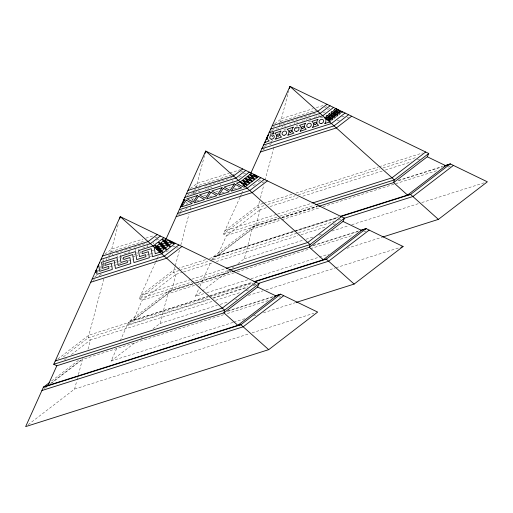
<?xml version="1.0" encoding="UTF-8"?>
<svg xmlns="http://www.w3.org/2000/svg" width="513" height="513" viewBox="0 0 513 513"><rect width="100%" height="100%" fill="white"/><g stroke="black" fill="none" stroke-linecap="round" stroke-linejoin="round"><path stroke-width="0.38" stroke-dasharray="2.56 1.92" d="M273.365 132.065L272.884 133.829M273.108 135.932L271.909 136.849A4.873 0.603 -68.4 0 0 272.397 135.81M276.738 128.455L276.719 128.609A4.873 0.603 -68.4 0 1 276.526 129.423M194.171 193.747L194.491 192.228M278.206 128.936L278.303 128.532M28.196 424.668L74.603 389.04L76.815 380.684M77.014 379.921L77.617 377.645M78.425 374.605L82.452 359.414L223.495 314.751M103.748 278.989L88.159 337.862L61.874 358.036M109.744 252.62L110.988 251.665L118.426 223.572M88.031 349.173L90.474 339.939L212.555 301.285M153.054 328.82L160.043 323.453L168.604 291.127L193.003 283.407M175.132 266.504L173.599 272.275L139.183 298.694L142.268 300.188L193.388 283.997M175.331 265.734L179.409 250.338M180.839 244.951L188.989 214.171M190.214 209.548L190.823 207.239M192.548 200.724L193.311 197.864M195.825 188.348L204.687 154.907M237.949 263.656L244.303 258.776L252.864 226.451L278.79 218.243M259.591 201.058L257.859 207.598L223.437 234.018L226.522 235.512L318.079 206.515M260.405 197.98L263.868 184.892M265.093 180.275L274.064 146.417M279.348 126.454L279.886 124.428L277.975 125.897M279.444 122.357L280.688 121.401L288.736 91M273.269 133.938L273.801 132.559M97.489 271.409L98.041 269.921M98.387 270.191L97.566 272.429L98.804 271.473M102.991 261.29L103.536 259.796L101.67 261.226M100.869 268.28L101.42 266.786M100.67 270.043L101.221 268.549M102.587 264.817L103.408 262.573M102.933 265.086L103.761 262.842M102.735 266.85L103.555 264.605M106.172 259.918L106.717 258.424M108.73 259.027L109.275 257.532M272.198 133.938L272.685 132.841M273.782 133.348L273.429 134.105M232.998 322.427L111.097 361.03L117.272 347.314M120.202 340.818L128.834 321.657L168.604 291.127L192.991 283.753M155.445 262.605L139.183 298.694L229.202 270.191M155.772 261.88L156.754 259.687M157.087 258.962L158.402 256.045M203.732 293.699L195.35 296.354L199.583 286.972M199.903 286.248L210.965 261.707M211.612 260.264L213.094 256.981L252.864 226.451L278.777 218.596M240.026 197.204L223.437 234.018L279.13 216.383M240.36 196.473L241.341 194.286M241.668 193.555L242.982 190.637M186.424 198.787L186.578 198.467M193.209 193.914L193.895 192.49M195.338 193.234L196.133 191.727L198.339 192.413M205.54 190.131L206.271 188.746M207.63 189.412L208.47 187.816L209.945 188.277M220.083 185.296L220.814 183.911M232.318 181.596L233.011 180.281M270.204 134.752L270.883 133.97M277.655 129.026L278.078 128.288M104.966 254.14L111.699 248.972L142.838 239.109M190.413 188.547L197.146 183.385L229.042 173.285M274.667 123.877L281.4 118.708L313.302 108.609M195.184 187.033L196.428 186.078L232.126 174.773M273.23 127.128L274.474 126.172M108.461 256.013L110.18 254.692L112.321 254.018L113.463 256.038M187.367 195.447L189.906 193.497M193.722 190.573L195.626 189.105M271.621 130.77L274.166 128.821M190.721 194.485L191.753 193.69M192.17 193.369L193.722 192.183M99.83 267.472L101.074 266.516M103.357 266.369L104.601 265.42M185.975 202.956L187.008 202.16M190.945 199.14L191.984 198.345M186.116 204.456L188.604 202.545M191.708 200.16L192.952 199.211M94.7 277.039L97.226 275.103M180.146 211.452L182.673 209.516M264.4 146.776L266.927 144.839M270.717 141.928L274.513 139.017M93.142 280.387L94.366 279.444M99.259 275.686L101.709 273.807M178.588 214.793L180.422 213.389M185.315 209.631L187.155 208.22M262.842 150.123L264.676 148.712M269.575 144.955L271.409 143.544M57.757 359.049L88.871 335.169L208.656 297.239M64.439 359.927L66.344 358.459M71.429 354.56L90.474 339.939L88.159 337.862L210.221 299.207M51.595 380.947L79.374 359.626M50.46 383.532L83.061 358.51M44.445 388.585L46.343 387.123M51.409 383.237L82.452 359.414M212.247 259.777L252.152 229.151L281.124 219.974M111.097 361.03L135.887 341.998M140.972 338.093L142.248 337.118M195.35 296.354L201.712 291.474M202.346 290.986L229.048 270.492M232.222 268.049L234.133 266.587M316.335 107.647L324.691 104.998M280.688 121.401L315.623 110.34M324.742 107.454L327.018 106.73M280.637 124.191L282.15 123.716M282.907 123.473L316.149 112.95M327.48 109.359L331.257 108.166M322.882 112.668L325.749 111.757M294.751 128.975L297.04 128.25M297.803 128.013L300.092 127.288M341.722 116.881L345.525 115.675M337.214 120.773L339.491 120.055M347.089 117.65L348.609 117.169M229.805 173.041L240.437 169.675M232.889 174.535L234.403 174.054M240.482 172.131L242.758 171.406M197.896 188.386L201.673 187.194M204.693 186.238L231.889 177.626M243.226 174.035L247.003 172.843M238.885 177.261L242.559 176.1M203.629 195.825L206.681 194.863M215.832 191.965L218.121 191.24M228.798 187.854L230.324 187.373M196.703 200.795L199.743 199.833M209.618 196.71L212.658 195.748M221.77 192.862L224.809 191.894M233.922 189.008L238.481 187.566M258.225 181.313L261.264 180.352M252.954 185.45L255.993 184.488M262.072 182.564L264.349 181.846M145.878 238.147L154.233 235.505M110.988 251.665L145.217 240.821M155.054 237.711L157.324 236.993M263.15 203.456L258.571 204.905L224.918 230.735L276.802 214.306M263.913 203.212L292.141 194.273M295.956 193.068L378.363 166.975M379.126 166.731L422.616 152.957M263.964 205.668L257.859 207.598L260.174 209.676L267.042 207.502M267.773 204.456L295.238 195.761M298.29 194.793L379.921 168.944M382.974 167.982L416.543 157.35M116.137 252.806L130.834 248.157L131.976 250.171M133.919 247.176L147.141 242.989M156.228 240.116L160.024 238.911M270.094 206.534L298.329 197.595M302.907 196.146L382.256 171.021M385.308 170.053L411.246 161.839M417.351 159.909L419.64 159.184M124.037 254.006L129.526 252.274L128.93 251.223M142.55 248.145L148.039 246.407L147.443 245.361M115.399 260.444L117.535 259.77M133.912 254.583L136.048 253.909M111.917 263.4L113.386 262.932M114.117 262.701L119.997 260.841M132.63 256.84L137.773 255.211M151.143 250.979L154.086 250.049M109.654 266.895L115.553 265.022M116.291 264.791L118.503 264.092M119.24 263.855L120.715 263.387M128.109 261.046L132.655 259.61M147.045 255.051L149.321 254.333M150.078 254.095L153.862 252.896M172.798 246.894L175.831 245.939M277.565 214.068L311.898 203.193M150.046 256.571L151.559 256.09M165.994 251.517L169.79 250.318M176.626 248.151L178.146 247.67M279.893 216.14L314.225 205.271M281.836 217.281L316.912 206.175M398.492 180.339L443.476 166.097M281.823 217.627L316.899 206.521M398.498 180.685L441.962 166.917M281.887 219.731L320.003 207.662M323.055 206.694L438.179 170.245M448.086 167.103L450.376 166.379M293.911 231.049L213.094 256.981L295.437 230.908M294.674 230.805L338.901 216.8M296.2 230.67L338.894 217.146M205.598 259.674L174.311 269.582L140.658 295.411L191.016 279.47M209.413 258.469L294.103 231.652M294.866 231.408L337.592 217.878M178.941 270.582L173.599 272.275L175.921 274.352L182.788 272.179M179.704 270.345L209.458 260.918M213.139 259.783L333.809 221.545M338.388 220.096L341.44 219.128M183.551 271.935L212.542 262.759M216.358 261.547L297.995 235.698M301.048 234.73L326.23 226.759M333.097 224.585L336.15 223.617M244.303 258.776L302.971 240.199M306.017 239.238L312.872 237.064M318.971 235.134L322.78 233.928M331.924 231.036L348.686 225.726M351.732 224.758L418.781 203.533M421.827 202.564L485.067 182.538M191.779 279.226L225.354 268.594M193.767 283.163L231.126 271.332M313.475 245.259L359.985 230.529M196.043 282.785L231.119 271.678M312.718 245.842L358.472 231.357M196.441 283.035L231.536 271.916M194.574 285.375L167.892 293.821L127.352 324.941L209.695 298.867M197.627 284.407L234.223 272.82M237.269 271.858L309.698 248.92M310.461 248.677L353.156 235.159M363.832 231.78L366.115 231.055M206.777 292.737L247.92 279.707M250.972 278.739L328.686 254.134M346.968 248.343L382.018 237.243M208.894 295.963L128.834 321.657L207.367 296.79M209.65 295.725L252.358 282.201M210.413 295.828L253.114 282.304M209.419 296.995L252.915 283.221M212.741 297.906L247.811 286.799M253.916 284.869L256.199 284.144M213.273 298.245L246.843 287.613M252.947 285.683L256.763 284.471M215.607 300.317L240.783 292.346M246.125 290.653L249.177 289.685M160.043 323.453L217.191 305.357M220.237 304.395L228.618 301.74M235.473 299.573L237 299.085M248.427 295.469L262.9 290.884M265.952 289.922L335.284 267.966M336.047 267.722L400.807 247.215M228.029 310.846L273.775 296.36M227.272 311.429L273.788 296.7M227.304 313.539L268.472 300.503M279.149 297.123L280.675 296.642M233.761 322.19L245.188 318.567M253.569 315.912L258.142 314.469M263.477 312.776L295.475 302.644M74.603 389.04L249.074 333.796M252.127 332.828L313.841 313.289M210.529 187.162L212.004 187.623M198.114 191.048L200.217 191.708M153.143 242.572L153.855 243.829M138.606 249.029L139.671 250.908M140.023 251.537L141.094 253.422M134.63 248.433L137.471 253.454M120.087 254.89L121.158 256.769M121.51 257.398L122.581 259.283M116.829 255.551L118.958 259.321M286.145 128.68A2.437 1.719 -4.4 0 1 283.881 129.398M281.836 127.513A2.437 1.719 -4.4 0 1 282.798 126.345M283.971 125.974A2.437 1.719 -4.4 0 1 285.76 126.275M314.148 117.406A1.218 0.859 -4.4 0 1 315.585 117.099M322.715 117.285A2.437 1.719 -4.4 0 1 319.753 117.362M318.855 116.239A2.437 1.719 -4.4 0 1 319.368 114.95M298.027 125.101A2.437 1.719 -4.4 0 1 296.225 125.486M294.18 123.607A2.437 1.719 -4.4 0 1 295.142 122.44M296.315 122.068A2.437 1.719 -4.4 0 1 298.104 122.363M310.827 120.863A2.437 1.719 -4.4 0 1 308.563 121.581M306.524 119.696A2.437 1.719 -4.4 0 1 307.479 118.529M308.653 118.163A2.437 1.719 -4.4 0 1 310.884 118.766M302.035 121.151A1.218 0.859 -4.4 0 1 303.241 121.01M289.691 125.057A1.218 0.859 -4.4 0 1 290.595 124.864M316.438 116.528A4.873 3.444 -4.4 0 1 316.457 115.624M304.094 120.433A4.873 3.444 -4.4 0 1 304.119 119.535M271.557 133.239A4.873 0.603 -68.4 0 1 271.249 134.252M269.973 134.451A4.873 0.603 -68.4 0 1 270.46 133.412M273.737 132.341A4.873 0.603 -68.4 0 1 273.339 133.476M271.973 133.694A4.873 0.603 -68.4 0 1 272.461 132.546M175.921 274.352L171.637 290.512L133.399 319.868L142.268 300.188L175.921 274.352M260.174 209.676L255.897 225.842L217.653 255.192L226.522 235.512L260.174 209.676"/><path stroke-width="0.77" d="M180.704 206.547L180.39 207.246M119.651 218.955L120.26 216.646L259.046 283.747L257.571 287.03L223.918 312.859L56.821 365.775L53.737 364.281L120.26 216.646L224.63 310.166L223.918 312.859L237.833 325.332L240.866 324.716L280.637 294.186L317.65 312.077L268.697 349.654L25.65 426.617L43.387 387.244L49.703 382.403M205.091 153.368L205.707 151.059L344.492 218.16L343.017 221.443L309.358 247.272L232.299 271.678M289.351 88.691L289.96 86.383L428.753 153.483L427.271 156.766L393.618 182.596L318.842 206.277M266.805 138.914L266.997 138.343M95.277 272.576L96.098 270.332M267.228 137.753L267.472 137.176M268.697 349.654L240.866 324.716L43.387 387.244L47.953 385.455L56.821 365.775M165.956 239.276L205.707 151.059L310.076 244.579L309.358 247.272L323.273 259.745L326.306 259.129L366.083 228.599L403.09 246.49L354.143 284.067L296.238 302.401M250.87 173.144L289.96 86.383L394.33 179.903L393.618 182.596L407.534 195.068L410.567 194.453L450.337 163.923L487.35 181.814L438.397 219.391L382.781 237.006M182.923 202.257L181.204 205.809L185.058 199.435L183.712 199.858L184.295 199.416L183.609 200.833M180.999 206.771L182.307 204.071M243.483 184.911L242.418 186.546L236.487 183.154L240.206 181.974L242.29 180.371L246.323 184.513L240.219 181.961M244.515 185.834L243.604 187.226L245.419 186.649L247.125 185.34L241.193 182.859M99.381 262.989L99.811 262.656M270.351 131.751L269.081 132.726L322.722 115.739L333.527 107.448M98.272 265.445L97.162 267.908M265.631 141.812L264.644 142.569L269.248 140.928A4.873 3.924 -35.6 0 1 268.357 135.246L268.581 134.99L267.972 135.323A4.873 0.603 -68.4 0 0 266.151 139.831M263.137 147.75L261.874 148.719L334.027 125.871L348.558 114.713M157.267 234.537L148.09 241.585L102.523 256.019M242.713 168.95L233.537 175.997L187.963 190.426M326.973 104.28L317.791 111.321L272.223 125.756M160.351 236.031L150.412 243.662L101.042 259.296M245.798 170.444L235.858 178.075L186.488 193.709M330.058 105.768L320.112 113.399L270.742 129.032M163.827 237.711L162.153 238.994L168.232 243.008L169.47 242.053L171.496 243.393L169.636 244.823L161.531 239.468L158.421 241.854L164.5 245.868L165.744 244.919L167.77 246.253L165.904 247.689L157.799 242.335L154.695 244.72L160.774 248.734L162.012 247.779L164.038 249.119L162.179 250.549L154.073 245.195L153.021 246.003L138.542 250.588L139.485 256.615L145.66 254.66L145.974 256.673L136.714 259.604L135.458 251.562L120.029 256.449L120.972 262.476L127.147 260.521L127.461 262.534L118.202 265.465L116.945 257.423L101.516 262.31L102.459 268.337L108.634 266.388L108.948 268.395L99.689 271.326L98.637 264.631M249.267 172.124L238.462 180.416L184.821 197.402M154.759 247.561L155.477 247.009L163.583 252.364L166.687 249.978L160.607 245.964L159.37 246.92L157.344 245.58L159.203 244.15L167.309 249.504L170.419 247.119L164.34 243.104L163.096 244.053L161.069 242.72L162.935 241.283L171.041 246.638L174.144 244.252L168.065 240.238L166.828 241.193L164.801 239.853L166.135 238.827M251.582 173.24L250.164 174.33L256.263 176.882L253.736 174.285M156.497 249.119L156.882 248.824L162.961 252.838L161.717 253.794L152.464 256.724L151.2 248.69L141.941 251.62L142.255 253.627L148.43 251.678L149.373 257.706L133.944 262.592L132.687 254.551L123.428 257.481L123.742 259.488L129.917 257.539L130.86 263.567L115.431 268.453L114.175 260.412L104.915 263.342L105.229 265.356L111.404 263.4L112.347 269.428L96.919 274.314L96.239 269.96M258.52 176.594L257.488 177.389L255.102 174.946M342.78 111.917L341.671 112.52A4.873 1.084 32.4 0 0 335.938 108.737L335.226 108.756L335.56 108.814A4.873 3.444 -4.4 0 1 336.643 109.237M175.388 243.303L174.766 243.778L170.528 241.142M260.835 177.716L247.163 188.207L179.281 209.702M345.089 113.04L331.417 123.53L263.535 145.025M178.857 244.977L164.327 256.134L92.173 278.982M264.304 179.39L249.773 190.547L177.613 213.395M181.942 246.471L166.648 258.212L90.692 282.265M267.388 180.884L252.088 192.625L176.139 216.672M351.642 116.207L336.348 127.949L260.392 152.002M56.488 360.023L55.218 360.998L222.309 308.089L255.961 282.259M341.408 216.672L307.755 242.502L226.118 268.357M425.668 151.995L392.009 177.825L312.661 202.956M259.046 283.747L224.63 310.166L53.737 364.281M344.492 218.16L310.076 244.579L229.202 270.191M428.753 153.483L394.33 179.903L315.751 204.79M360.748 230.292L366.083 228.599L361.518 230.388L323.273 259.745L253.884 281.72M283.721 295.68L243.181 326.794L41.912 390.528M369.168 230.087L328.628 261.207L258.488 283.42M453.421 165.417L412.888 196.53L344.268 218.256M445.002 165.616L450.337 163.923L444.252 166.193M340.427 216.319L407.534 195.068L445.778 165.712L427.271 156.766M340.42 216.666L410.567 194.453L438.397 219.391M254.64 281.823L326.306 259.129L354.143 284.067M401.57 246.977L403.09 246.49M275.301 295.879L280.637 294.186L274.551 296.456M47.953 385.455L237.833 325.332L276.077 295.975L257.571 287.03M343.017 221.443L361.518 230.388M157.946 250.421L160.312 251.979L155.234 253.743L154.182 247.042M328.448 117.131L330.475 118.471L328.448 117.131M330.936 115.226L332.963 116.56L330.936 115.226M333.418 113.315L335.444 114.656L333.418 113.315M335.906 111.404L337.932 112.745L335.906 111.404M186.245 200.115L181.891 206.765L192.176 203.507L186.245 200.115M197.402 195.53L193.048 202.18L187.117 198.781L197.402 195.53M198.589 196.203L194.235 202.859L204.52 199.602L198.589 196.203M209.746 191.618L205.392 198.268L199.461 194.876L209.746 191.618M210.933 192.298L206.579 198.948L216.864 195.69L210.933 192.298M222.084 187.713L217.73 194.363L211.798 190.964L222.084 187.713M223.27 188.386L218.916 195.043L229.202 191.785L223.27 188.386M234.428 183.801L230.074 190.458L224.143 187.059L234.428 183.801M235.614 184.481L231.26 191.131L241.546 187.88L235.614 184.481M280.925 131.084L280.701 131.334A4.873 3.924 -35.6 0 0 281.592 137.022L275.43 139.151L275.654 138.901A4.873 3.924 -35.6 0 0 274.763 133.213L280.925 131.084M293.269 127.173L293.038 127.429A4.873 3.924 -35.6 0 0 293.936 133.111L287.767 135.246L287.998 134.99A4.873 3.924 -35.6 0 0 287.1 129.308L293.269 127.173M305.607 123.267L305.382 123.518A4.873 3.924 -35.6 0 0 306.274 129.205L300.111 131.334L300.336 131.084A4.873 3.924 -35.6 0 0 299.445 125.396L305.607 123.267M317.951 119.356L317.727 119.612A4.873 3.924 -35.6 0 0 318.618 125.294L312.455 127.429L312.68 127.173A4.873 3.924 -35.6 0 0 311.789 121.491L317.951 119.356M325.024 123.267L324.793 123.518L329.679 121.972L330.436 121.145A4.873 1.084 32.4 0 1 324.71 117.355L324.133 117.586A4.873 3.924 -35.6 0 1 325.024 123.267M244.778 178.46L242.707 180.05L248.805 182.602L244.778 178.46M247.266 176.555L245.188 178.146L251.293 180.698L247.266 176.555M249.748 174.644L247.676 176.235L253.781 178.787L249.748 174.644M327.07 115.297L325.999 116.368A4.873 1.084 32.4 0 1 331.725 120.151L332.924 119.234A4.873 1.084 32.4 0 1 327.191 115.451L327.07 115.297M329.558 113.386L328.48 114.457A4.873 1.084 32.4 0 1 334.213 118.246L335.412 117.33A4.873 1.084 32.4 0 1 329.679 113.54L329.558 113.386M332.039 111.481L330.968 112.552A4.873 1.084 32.4 0 1 336.701 116.336L337.894 115.419A4.873 1.084 32.4 0 1 332.168 111.635L332.039 111.481M334.527 109.57L333.456 110.641A4.873 1.084 32.4 0 1 339.183 114.431L340.382 113.508A4.873 1.084 32.4 0 1 334.649 109.724L334.527 109.57M249.613 183.43L247.542 185.02L243.515 180.884L249.613 183.43M252.101 181.525L250.03 183.115L245.996 178.973L252.101 181.525M254.583 179.614L252.511 181.204L248.484 177.062L254.583 179.614M257.071 177.71L254.999 179.3L250.966 175.157L257.071 177.71M271.723 139.196A2.437 1.962 -35.6 0 0 274.109 135.862A2.437 1.962 -35.6 0 0 270.178 136.157A2.437 1.962 -35.6 0 0 271.723 139.196M278.033 136.182A1.218 0.981 -35.6 0 0 279.226 134.509A1.218 0.981 -35.6 0 0 277.264 134.662A1.218 0.981 -35.6 0 0 278.033 136.182M308.749 127.474A2.437 1.962 -35.6 0 0 311.135 124.133A2.437 1.962 -35.6 0 0 307.21 124.435A2.437 1.962 -35.6 0 0 308.749 127.474M284.067 135.291A2.437 1.962 -35.6 0 0 286.453 131.95A2.437 1.962 -35.6 0 0 282.522 132.251A2.437 1.962 -35.6 0 0 284.067 135.291M302.721 128.365A1.218 0.981 -35.6 0 0 303.914 126.698A1.218 0.981 -35.6 0 0 301.945 126.846A1.218 0.981 -35.6 0 0 302.721 128.365M315.059 124.454A1.218 0.981 -35.6 0 0 316.258 122.787A1.218 0.981 -35.6 0 0 314.289 122.934A1.218 0.981 -35.6 0 0 315.059 124.454M296.405 131.379A2.437 1.962 -35.6 0 0 298.797 128.045A2.437 1.962 -35.6 0 0 294.866 128.34A2.437 1.962 -35.6 0 0 296.405 131.379M321.093 123.569A2.437 1.962 -35.6 0 0 323.479 120.228A2.437 1.962 -35.6 0 0 319.548 120.523A2.437 1.962 -35.6 0 0 321.093 123.569M290.377 132.271A1.218 0.981 -35.6 0 0 291.57 130.603A1.218 0.981 -35.6 0 0 289.608 130.751A1.218 0.981 -35.6 0 0 290.377 132.271M336.752 110.757A2.437 0.539 32.4 0 0 340.19 112.462A2.437 0.539 32.4 0 0 337.541 110.148A2.437 0.539 32.4 0 0 336.752 110.757M334.264 112.661A2.437 0.539 32.4 0 0 337.701 114.367A2.437 0.539 32.4 0 0 335.06 112.058A2.437 0.539 32.4 0 0 334.264 112.661M329.295 116.483A2.437 0.539 32.4 0 0 332.732 118.182A2.437 0.539 32.4 0 0 330.083 115.874A2.437 0.539 32.4 0 0 329.295 116.483M326.807 118.388A2.437 0.539 32.4 0 0 330.244 120.093A2.437 0.539 32.4 0 0 327.602 117.785A2.437 0.539 32.4 0 0 326.807 118.388M331.783 114.572A2.437 0.539 32.4 0 0 335.213 116.278A2.437 0.539 32.4 0 0 332.571 113.963A2.437 0.539 32.4 0 0 331.783 114.572"/></g></svg>
